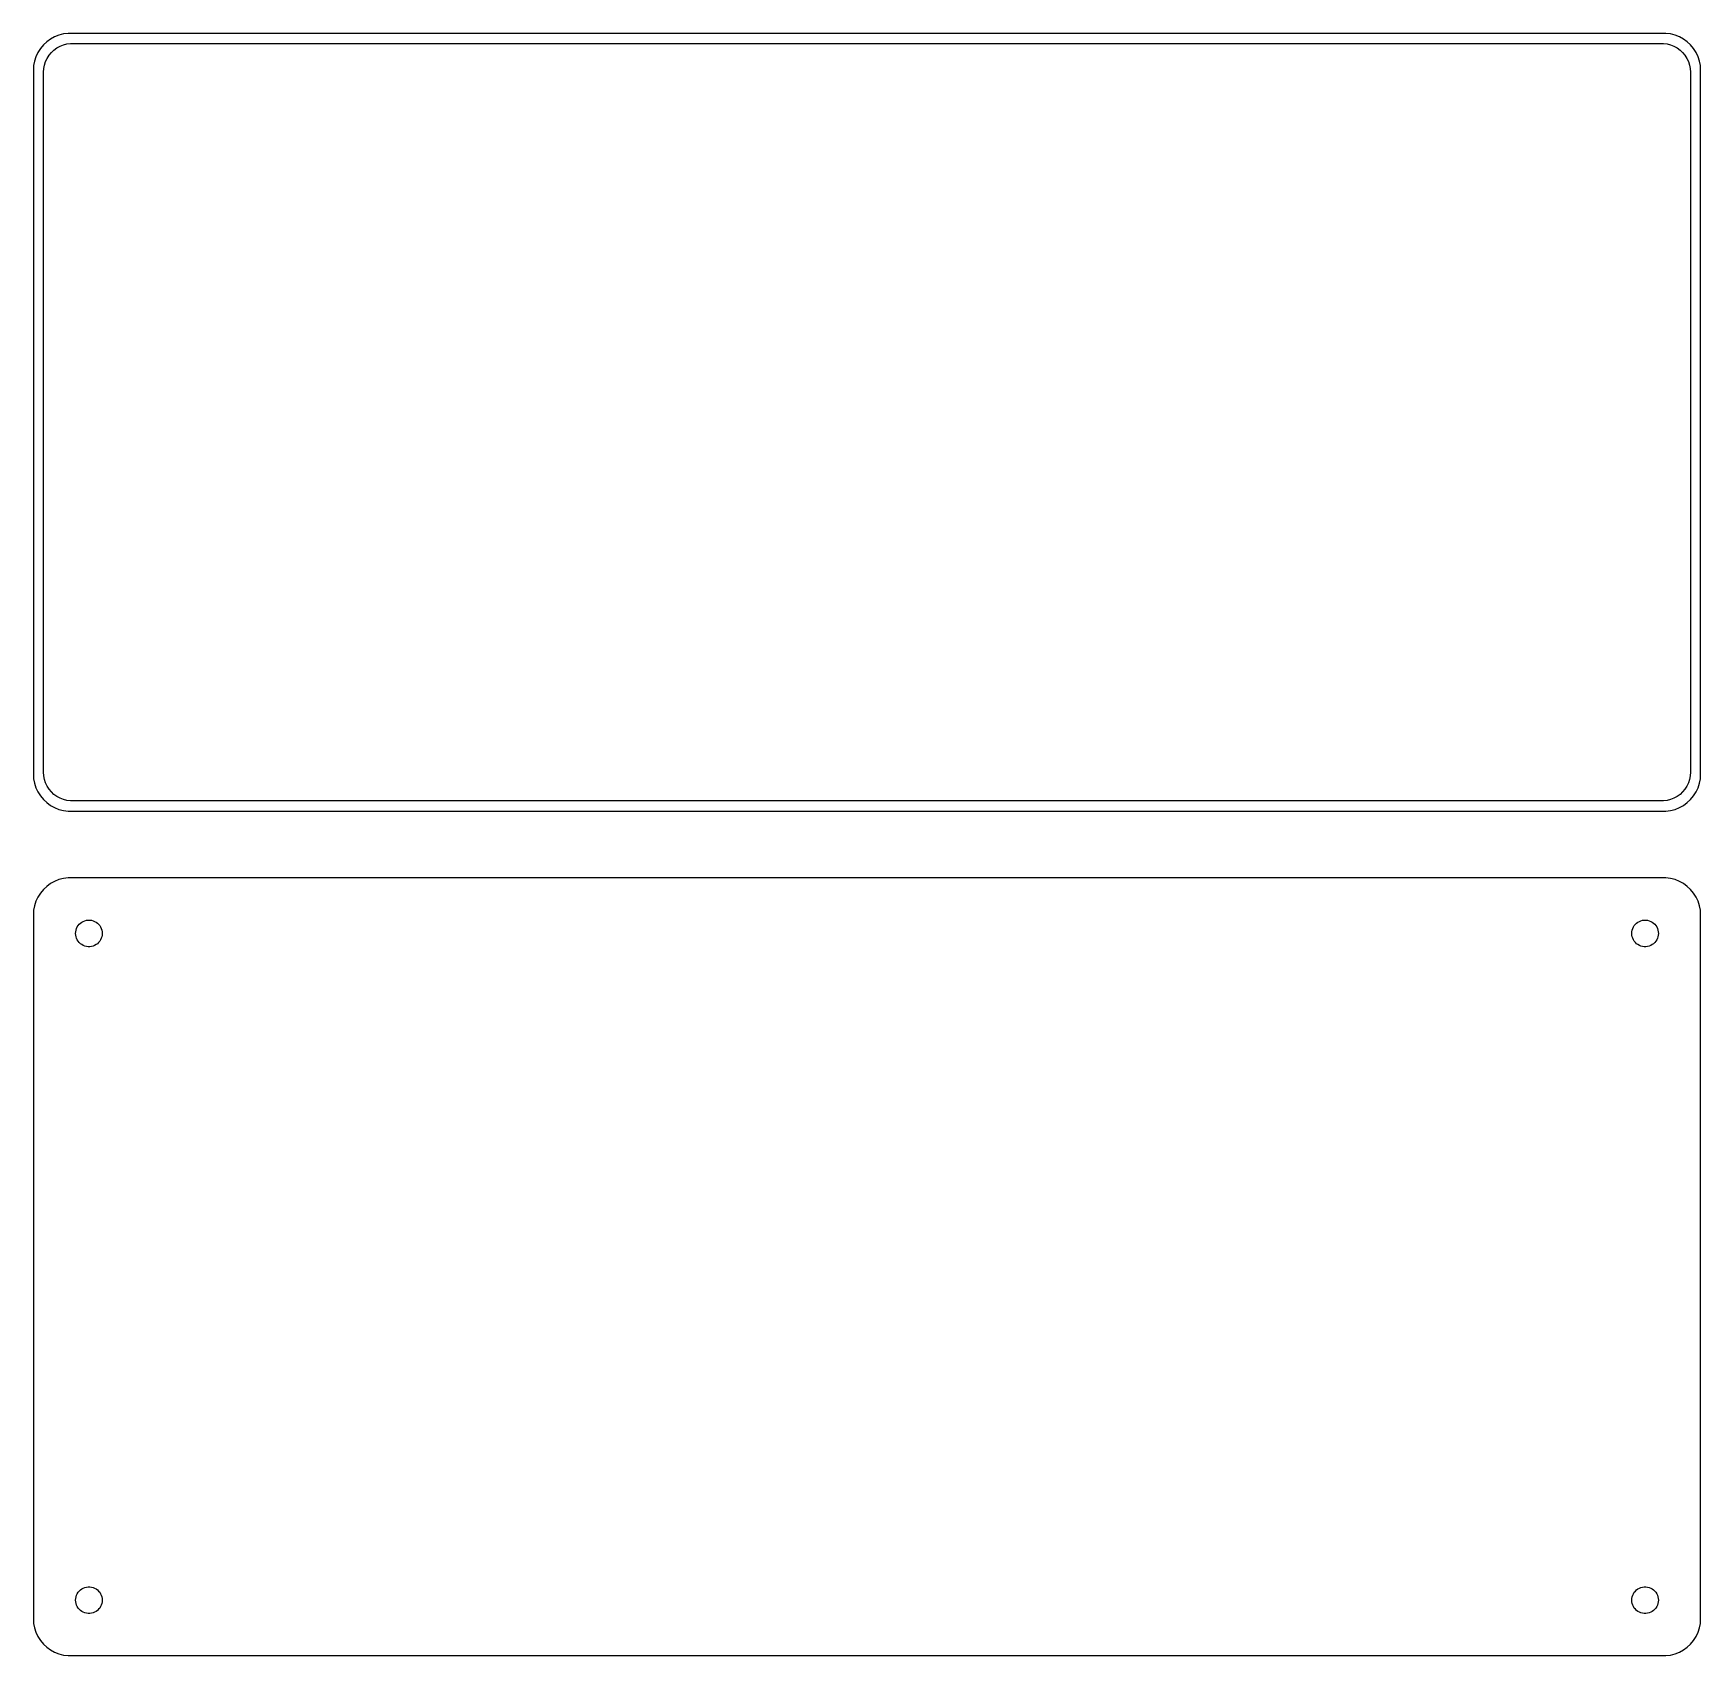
# Model space of a CAD drawing. Header units: metres. Extents: x -112 to 112, y 62 to 280.
import ezdxf

# ---------------------------------------------------------------- set-up
doc = ezdxf.new("R2010")
doc.units = ezdxf.units.M

msp = doc.modelspace()

# ---------------------------------------------------------------- linework, layer by layer
for p, q in [((-110.687, 279.353), (-111.145, 278.923)), ((-110.179, 279.722), (-110.687, 279.353)), ((-109.629, 280.024), (-110.179, 279.722)), ((-109.045, 280.255), (-109.629, 280.024)), ((-108.437, 280.411), (-109.045, 280.255)), ((-108.446, 278.93), (-107.975, 279.051)), ((-107.814, 280.49), (-108.437, 280.411)), ((-107.975, 279.051), (-107.493, 279.112)), ((107.814, 280.49), (-107.814, 280.49)), ((-107.493, 279.112), (107.493, 279.112)), ((107.493, 279.112), (107.975, 279.051)), ((108.437, 280.411), (107.814, 280.49)), ((107.975, 279.051), (108.446, 278.93)), ((109.045, 280.255), (108.437, 280.411)), ((109.629, 280.024), (109.045, 280.255)), ((110.179, 279.722), (109.629, 280.024)), ((110.687, 279.353), (110.179, 279.722)), ((111.145, 278.923), (110.687, 279.353)), ((-112.149, 277.341), (-112.343, 276.743)), ((-111.882, 277.909), (-112.149, 277.341)), ((-111.545, 278.439), (-111.882, 277.909)), ((-111.145, 278.923), (-111.545, 278.439)), ((-110.848, 276.674), (-110.641, 277.114)), ((-110.641, 277.114), (-110.38, 277.524)), ((-110.38, 277.524), (-110.071, 277.899)), ((-110.071, 277.899), (-109.716, 278.231)), ((-109.716, 278.231), (-109.323, 278.517)), ((-109.323, 278.517), (-108.898, 278.751)), ((-108.898, 278.751), (-108.446, 278.93)), ((108.446, 278.93), (108.898, 278.751)), ((108.898, 278.751), (109.323, 278.517)), ((109.323, 278.517), (109.716, 278.231)), ((109.716, 278.231), (110.071, 277.899)), ((110.071, 277.899), (110.38, 277.524)), ((110.38, 277.524), (110.641, 277.114)), ((110.641, 277.114), (110.848, 276.674)), ((111.545, 278.439), (111.145, 278.923)), ((111.882, 277.909), (111.545, 278.439)), ((112.149, 277.341), (111.882, 277.909)), ((112.343, 276.743), (112.149, 277.341)), ((-112.461, 276.127), (-112.5, 275.5)), ((-112.5, 275.5), (-112.5, 180.5)), ((-112.343, 276.743), (-112.461, 276.127)), ((-111.119, 275.25), (-111.089, 275.735)), ((-111.119, 180.75), (-111.119, 275.25)), ((-111.089, 275.735), (-110.998, 276.212)), ((-110.998, 276.212), (-110.848, 276.674)), ((110.848, 276.674), (110.998, 276.212)), ((110.998, 276.212), (111.089, 275.735)), ((111.089, 275.735), (111.119, 275.25)), ((111.119, 275.25), (111.119, 180.75)), ((112.461, 276.127), (112.343, 276.743)), ((112.5, 275.5), (112.461, 276.127)), ((112.5, 180.5), (112.5, 275.5)), ((-112.5, 180.5), (-112.461, 179.873)), ((-111.089, 180.265), (-111.119, 180.75)), ((-110.998, 179.788), (-111.089, 180.265)), ((111.089, 180.265), (110.998, 179.788)), ((111.119, 180.75), (111.089, 180.265)), ((112.461, 179.873), (112.5, 180.5)), ((-112.461, 179.873), (-112.343, 179.257)), ((-112.343, 179.257), (-112.149, 178.659)), ((-112.149, 178.659), (-111.882, 178.091)), ((-111.882, 178.091), (-111.545, 177.561)), ((-110.848, 179.326), (-110.998, 179.788)), ((-110.641, 178.886), (-110.848, 179.326)), ((-110.38, 178.476), (-110.641, 178.886)), ((-110.071, 178.101), (-110.38, 178.476)), ((-109.716, 177.769), (-110.071, 178.101)), ((-109.323, 177.483), (-109.716, 177.769)), ((109.716, 177.769), (109.323, 177.483)), ((110.071, 178.101), (109.716, 177.769)), ((110.38, 178.476), (110.071, 178.101)), ((110.641, 178.886), (110.38, 178.476)), ((110.848, 179.326), (110.641, 178.886)), ((110.998, 179.788), (110.848, 179.326)), ((111.545, 177.561), (111.882, 178.091)), ((111.882, 178.091), (112.149, 178.659)), ((112.149, 178.659), (112.343, 179.257)), ((112.343, 179.257), (112.461, 179.873)), ((-111.545, 177.561), (-111.145, 177.077)), ((-111.145, 177.077), (-110.687, 176.647)), ((-110.687, 176.647), (-110.179, 176.278)), ((-110.179, 176.278), (-109.629, 175.976)), ((-109.629, 175.976), (-109.045, 175.745)), ((-108.898, 177.249), (-109.323, 177.483)), ((-109.045, 175.745), (-108.437, 175.589)), ((-108.446, 177.07), (-108.898, 177.249)), ((-107.975, 176.949), (-108.446, 177.07)), ((-108.437, 175.589), (-107.814, 175.51)), ((-107.493, 176.888), (-107.975, 176.949)), ((-107.814, 175.51), (107.814, 175.51)), ((107.493, 176.888), (-107.493, 176.888)), ((107.975, 176.949), (107.493, 176.888)), ((107.814, 175.51), (108.437, 175.589)), ((108.446, 177.07), (107.975, 176.949)), ((108.437, 175.589), (109.045, 175.745)), ((108.898, 177.249), (108.446, 177.07)), ((109.323, 177.483), (108.898, 177.249)), ((109.045, 175.745), (109.629, 175.976)), ((109.629, 175.976), (110.179, 176.278)), ((110.179, 176.278), (110.687, 176.647)), ((110.687, 176.647), (111.145, 177.077)), ((111.145, 177.077), (111.545, 177.561)), ((-111.545, 164.439), (-111.882, 163.909)), ((-111.145, 164.923), (-111.545, 164.439)), ((-110.687, 165.353), (-111.145, 164.923)), ((-110.179, 165.722), (-110.687, 165.353)), ((-109.629, 166.024), (-110.179, 165.722)), ((-109.045, 166.255), (-109.629, 166.024)), ((-108.437, 166.411), (-109.045, 166.255)), ((-107.814, 166.49), (-108.437, 166.411)), ((107.814, 166.49), (-107.814, 166.49)), ((108.437, 166.411), (107.814, 166.49)), ((109.045, 166.255), (108.437, 166.411)), ((109.629, 166.024), (109.045, 166.255)), ((110.179, 165.722), (109.629, 166.024)), ((110.687, 165.353), (110.179, 165.722)), ((111.145, 164.923), (110.687, 165.353)), ((111.545, 164.439), (111.145, 164.923)), ((111.882, 163.909), (111.545, 164.439)), ((-112.461, 162.127), (-112.5, 161.5)), ((-112.343, 162.743), (-112.461, 162.127)), ((-112.149, 163.341), (-112.343, 162.743)), ((-111.882, 163.909), (-112.149, 163.341)), ((112.149, 163.341), (111.882, 163.909)), ((112.343, 162.743), (112.149, 163.341)), ((112.461, 162.127), (112.343, 162.743)), ((112.5, 161.5), (112.461, 162.127)), ((-112.5, 161.5), (-112.5, 66.5)), ((-106.674, 159.663), (-106.577, 159.867)), ((-106.577, 159.867), (-106.456, 160.058)), ((-106.456, 160.058), (-106.312, 160.232)), ((-106.312, 160.232), (-106.147, 160.387)), ((-106.147, 160.387), (-105.964, 160.52)), ((-105.964, 160.52), (-105.766, 160.629)), ((-105.766, 160.629), (-105.556, 160.712)), ((-105.556, 160.712), (-105.337, 160.768)), ((-105.337, 160.768), (-105.113, 160.796)), ((-105.113, 160.796), (-104.887, 160.796)), ((-104.887, 160.796), (-104.663, 160.768)), ((-104.663, 160.768), (-104.444, 160.712)), ((-104.444, 160.712), (-104.234, 160.629)), ((-104.234, 160.629), (-104.036, 160.52)), ((-104.036, 160.52), (-103.853, 160.387)), ((-103.853, 160.387), (-103.688, 160.232)), ((-103.688, 160.232), (-103.544, 160.058)), ((-103.544, 160.058), (-103.423, 159.867)), ((-103.423, 159.867), (-103.326, 159.663)), ((103.326, 159.663), (103.423, 159.867)), ((103.423, 159.867), (103.544, 160.058)), ((103.544, 160.058), (103.688, 160.232)), ((103.688, 160.232), (103.853, 160.387)), ((103.853, 160.387), (104.036, 160.52)), ((104.036, 160.52), (104.234, 160.629)), ((104.234, 160.629), (104.444, 160.712)), ((104.444, 160.712), (104.663, 160.768)), ((104.663, 160.768), (104.887, 160.796)), ((104.887, 160.796), (105.113, 160.796)), ((105.113, 160.796), (105.337, 160.768)), ((105.337, 160.768), (105.556, 160.712)), ((105.556, 160.712), (105.766, 160.629)), ((105.766, 160.629), (105.964, 160.52)), ((105.964, 160.52), (106.147, 160.387)), ((106.147, 160.387), (106.312, 160.232)), ((106.312, 160.232), (106.456, 160.058)), ((106.456, 160.058), (106.577, 159.867)), ((106.577, 159.867), (106.674, 159.663)), ((112.5, 66.5), (112.5, 161.5)), ((-106.8, 159), (-106.786, 159.226)), ((-106.786, 158.774), (-106.8, 159)), ((-106.786, 159.226), (-106.743, 159.448)), ((-106.743, 158.552), (-106.786, 158.774)), ((-106.743, 159.448), (-106.674, 159.663)), ((-106.674, 158.337), (-106.743, 158.552)), ((-106.577, 158.133), (-106.674, 158.337)), ((-106.456, 157.942), (-106.577, 158.133)), ((-106.312, 157.768), (-106.456, 157.942)), ((-106.147, 157.613), (-106.312, 157.768)), ((-105.964, 157.48), (-106.147, 157.613)), ((-103.853, 157.613), (-104.036, 157.48)), ((-103.688, 157.768), (-103.853, 157.613)), ((-103.544, 157.942), (-103.688, 157.768)), ((-103.423, 158.133), (-103.544, 157.942)), ((-103.326, 158.337), (-103.423, 158.133)), ((-103.326, 159.663), (-103.257, 159.448)), ((-103.257, 158.552), (-103.326, 158.337)), ((-103.257, 159.448), (-103.214, 159.226)), ((-103.214, 158.774), (-103.257, 158.552)), ((-103.214, 159.226), (-103.2, 159)), ((-103.2, 159), (-103.214, 158.774)), ((103.2, 159), (103.214, 159.226)), ((103.214, 158.774), (103.2, 159)), ((103.214, 159.226), (103.257, 159.448)), ((103.257, 158.552), (103.214, 158.774)), ((103.257, 159.448), (103.326, 159.663)), ((103.326, 158.337), (103.257, 158.552)), ((103.423, 158.133), (103.326, 158.337)), ((103.544, 157.942), (103.423, 158.133)), ((103.688, 157.768), (103.544, 157.942)), ((103.853, 157.613), (103.688, 157.768)), ((104.036, 157.48), (103.853, 157.613)), ((106.147, 157.613), (105.964, 157.48)), ((106.312, 157.768), (106.147, 157.613)), ((106.456, 157.942), (106.312, 157.768)), ((106.577, 158.133), (106.456, 157.942)), ((106.674, 158.337), (106.577, 158.133)), ((106.674, 159.663), (106.743, 159.448)), ((106.743, 158.552), (106.674, 158.337)), ((106.743, 159.448), (106.786, 159.226)), ((106.786, 158.774), (106.743, 158.552)), ((106.786, 159.226), (106.8, 159)), ((106.8, 159), (106.786, 158.774)), ((-105.766, 157.371), (-105.964, 157.48)), ((-105.556, 157.288), (-105.766, 157.371)), ((-105.337, 157.232), (-105.556, 157.288)), ((-105.113, 157.204), (-105.337, 157.232)), ((-104.887, 157.204), (-105.113, 157.204)), ((-104.663, 157.232), (-104.887, 157.204)), ((-104.444, 157.288), (-104.663, 157.232)), ((-104.234, 157.371), (-104.444, 157.288)), ((-104.036, 157.48), (-104.234, 157.371)), ((104.234, 157.371), (104.036, 157.48)), ((104.444, 157.288), (104.234, 157.371)), ((104.663, 157.232), (104.444, 157.288)), ((104.887, 157.204), (104.663, 157.232)), ((105.113, 157.204), (104.887, 157.204)), ((105.337, 157.232), (105.113, 157.204)), ((105.556, 157.288), (105.337, 157.232)), ((105.766, 157.371), (105.556, 157.288)), ((105.964, 157.48), (105.766, 157.371)), ((-106.674, 69.6626), (-106.577, 69.8672)), ((-106.577, 69.8672), (-106.456, 70.058)), ((-106.456, 70.058), (-106.312, 70.2322)), ((-106.312, 70.2322), (-106.147, 70.3869)), ((-106.147, 70.3869), (-105.964, 70.5198)), ((-105.964, 70.5198), (-105.766, 70.6287)), ((-105.766, 70.6287), (-105.556, 70.7119)), ((-105.556, 70.7119), (-105.337, 70.7681)), ((-105.337, 70.7681), (-105.113, 70.7964)), ((-105.113, 70.7964), (-104.887, 70.7964)), ((-104.887, 70.7964), (-104.663, 70.7681)), ((-104.663, 70.7681), (-104.444, 70.7119)), ((-104.444, 70.7119), (-104.234, 70.6287)), ((-104.234, 70.6287), (-104.036, 70.5198)), ((-104.036, 70.5198), (-103.853, 70.3869)), ((-103.853, 70.3869), (-103.688, 70.2322)), ((-103.688, 70.2322), (-103.544, 70.058)), ((-103.544, 70.058), (-103.423, 69.8672)), ((-103.423, 69.8672), (-103.326, 69.6626)), ((103.326, 69.6626), (103.423, 69.8672)), ((103.423, 69.8672), (103.544, 70.058)), ((103.544, 70.058), (103.688, 70.2322)), ((103.688, 70.2322), (103.853, 70.3869)), ((103.853, 70.3869), (104.036, 70.5198)), ((104.036, 70.5198), (104.234, 70.6287)), ((104.234, 70.6287), (104.444, 70.7119)), ((104.444, 70.7119), (104.663, 70.7681)), ((104.663, 70.7681), (104.887, 70.7964)), ((104.887, 70.7964), (105.113, 70.7964)), ((105.113, 70.7964), (105.337, 70.7681)), ((105.337, 70.7681), (105.556, 70.7119)), ((105.556, 70.7119), (105.766, 70.6287)), ((105.766, 70.6287), (105.964, 70.5198)), ((105.964, 70.5198), (106.147, 70.3869)), ((106.147, 70.3869), (106.312, 70.2322)), ((106.312, 70.2322), (106.456, 70.058)), ((106.456, 70.058), (106.577, 69.8672)), ((106.577, 69.8672), (106.674, 69.6626)), ((-106.8, 69), (-106.786, 69.2256)), ((-106.786, 68.7744), (-106.8, 69)), ((-106.786, 69.2256), (-106.743, 69.4476)), ((-106.743, 68.5524), (-106.786, 68.7744)), ((-106.743, 69.4476), (-106.674, 69.6626)), ((-106.674, 68.3374), (-106.743, 68.5524)), ((-106.577, 68.1328), (-106.674, 68.3374)), ((-106.456, 67.942), (-106.577, 68.1328)), ((-106.312, 67.7678), (-106.456, 67.942)), ((-106.147, 67.6131), (-106.312, 67.7678)), ((-105.964, 67.4802), (-106.147, 67.6131)), ((-103.853, 67.6131), (-104.036, 67.4802)), ((-103.688, 67.7678), (-103.853, 67.6131)), ((-103.544, 67.942), (-103.688, 67.7678)), ((-103.423, 68.1328), (-103.544, 67.942)), ((-103.326, 68.3374), (-103.423, 68.1328)), ((-103.326, 69.6626), (-103.257, 69.4476)), ((-103.257, 68.5524), (-103.326, 68.3374)), ((-103.257, 69.4476), (-103.214, 69.2256)), ((-103.214, 68.7744), (-103.257, 68.5524)), ((-103.214, 69.2256), (-103.2, 69)), ((-103.2, 69), (-103.214, 68.7744)), ((103.2, 69), (103.214, 69.2256)), ((103.214, 68.7744), (103.2, 69)), ((103.214, 69.2256), (103.257, 69.4476)), ((103.257, 68.5524), (103.214, 68.7744)), ((103.257, 69.4476), (103.326, 69.6626)), ((103.326, 68.3374), (103.257, 68.5524)), ((103.423, 68.1328), (103.326, 68.3374)), ((103.544, 67.942), (103.423, 68.1328)), ((103.688, 67.7678), (103.544, 67.942)), ((103.853, 67.6131), (103.688, 67.7678)), ((104.036, 67.4802), (103.853, 67.6131)), ((106.147, 67.6131), (105.964, 67.4802)), ((106.312, 67.7678), (106.147, 67.6131)), ((106.456, 67.942), (106.312, 67.7678)), ((106.577, 68.1328), (106.456, 67.942)), ((106.674, 68.3374), (106.577, 68.1328)), ((106.674, 69.6626), (106.743, 69.4476)), ((106.743, 68.5524), (106.674, 68.3374)), ((106.743, 69.4476), (106.786, 69.2256)), ((106.786, 68.7744), (106.743, 68.5524)), ((106.786, 69.2256), (106.8, 69)), ((106.8, 69), (106.786, 68.7744)), ((-112.5, 66.5), (-112.461, 65.8733)), ((-112.461, 65.8733), (-112.343, 65.2566)), ((-112.343, 65.2566), (-112.149, 64.6594)), ((-105.766, 67.3713), (-105.964, 67.4802)), ((-105.556, 67.2881), (-105.766, 67.3713)), ((-105.337, 67.2319), (-105.556, 67.2881)), ((-105.113, 67.2036), (-105.337, 67.2319)), ((-104.887, 67.2036), (-105.113, 67.2036)), ((-104.663, 67.2319), (-104.887, 67.2036)), ((-104.444, 67.2881), (-104.663, 67.2319)), ((-104.234, 67.3713), (-104.444, 67.2881)), ((-104.036, 67.4802), (-104.234, 67.3713)), ((104.234, 67.3713), (104.036, 67.4802)), ((104.444, 67.2881), (104.234, 67.3713)), ((104.663, 67.2319), (104.444, 67.2881)), ((104.887, 67.2036), (104.663, 67.2319)), ((105.113, 67.2036), (104.887, 67.2036)), ((105.337, 67.2319), (105.113, 67.2036)), ((105.556, 67.2881), (105.337, 67.2319)), ((105.766, 67.3713), (105.556, 67.2881)), ((105.964, 67.4802), (105.766, 67.3713)), ((112.149, 64.6594), (112.343, 65.2566)), ((112.343, 65.2566), (112.461, 65.8733)), ((112.461, 65.8733), (112.5, 66.5)), ((-112.149, 64.6594), (-111.882, 64.0912)), ((-111.882, 64.0912), (-111.545, 63.5611)), ((-111.545, 63.5611), (-111.145, 63.0773)), ((-111.145, 63.0773), (-110.687, 62.6474)), ((110.687, 62.6474), (111.145, 63.0773)), ((111.145, 63.0773), (111.545, 63.5611)), ((111.545, 63.5611), (111.882, 64.0912)), ((111.882, 64.0912), (112.149, 64.6594)), ((-110.687, 62.6474), (-110.179, 62.2784)), ((-110.179, 62.2784), (-109.629, 61.9759)), ((-109.629, 61.9759), (-109.045, 61.7447)), ((-109.045, 61.7447), (-108.437, 61.5886)), ((-108.437, 61.5886), (-107.814, 61.5099)), ((-107.814, 61.5099), (107.814, 61.5099)), ((107.814, 61.5099), (108.437, 61.5886)), ((108.437, 61.5886), (109.045, 61.7447)), ((109.045, 61.7447), (109.629, 61.9759)), ((109.629, 61.9759), (110.179, 62.2784)), ((110.179, 62.2784), (110.687, 62.6474))]:
    msp.add_line(p, q)

doc.saveas('drawing.dxf')
